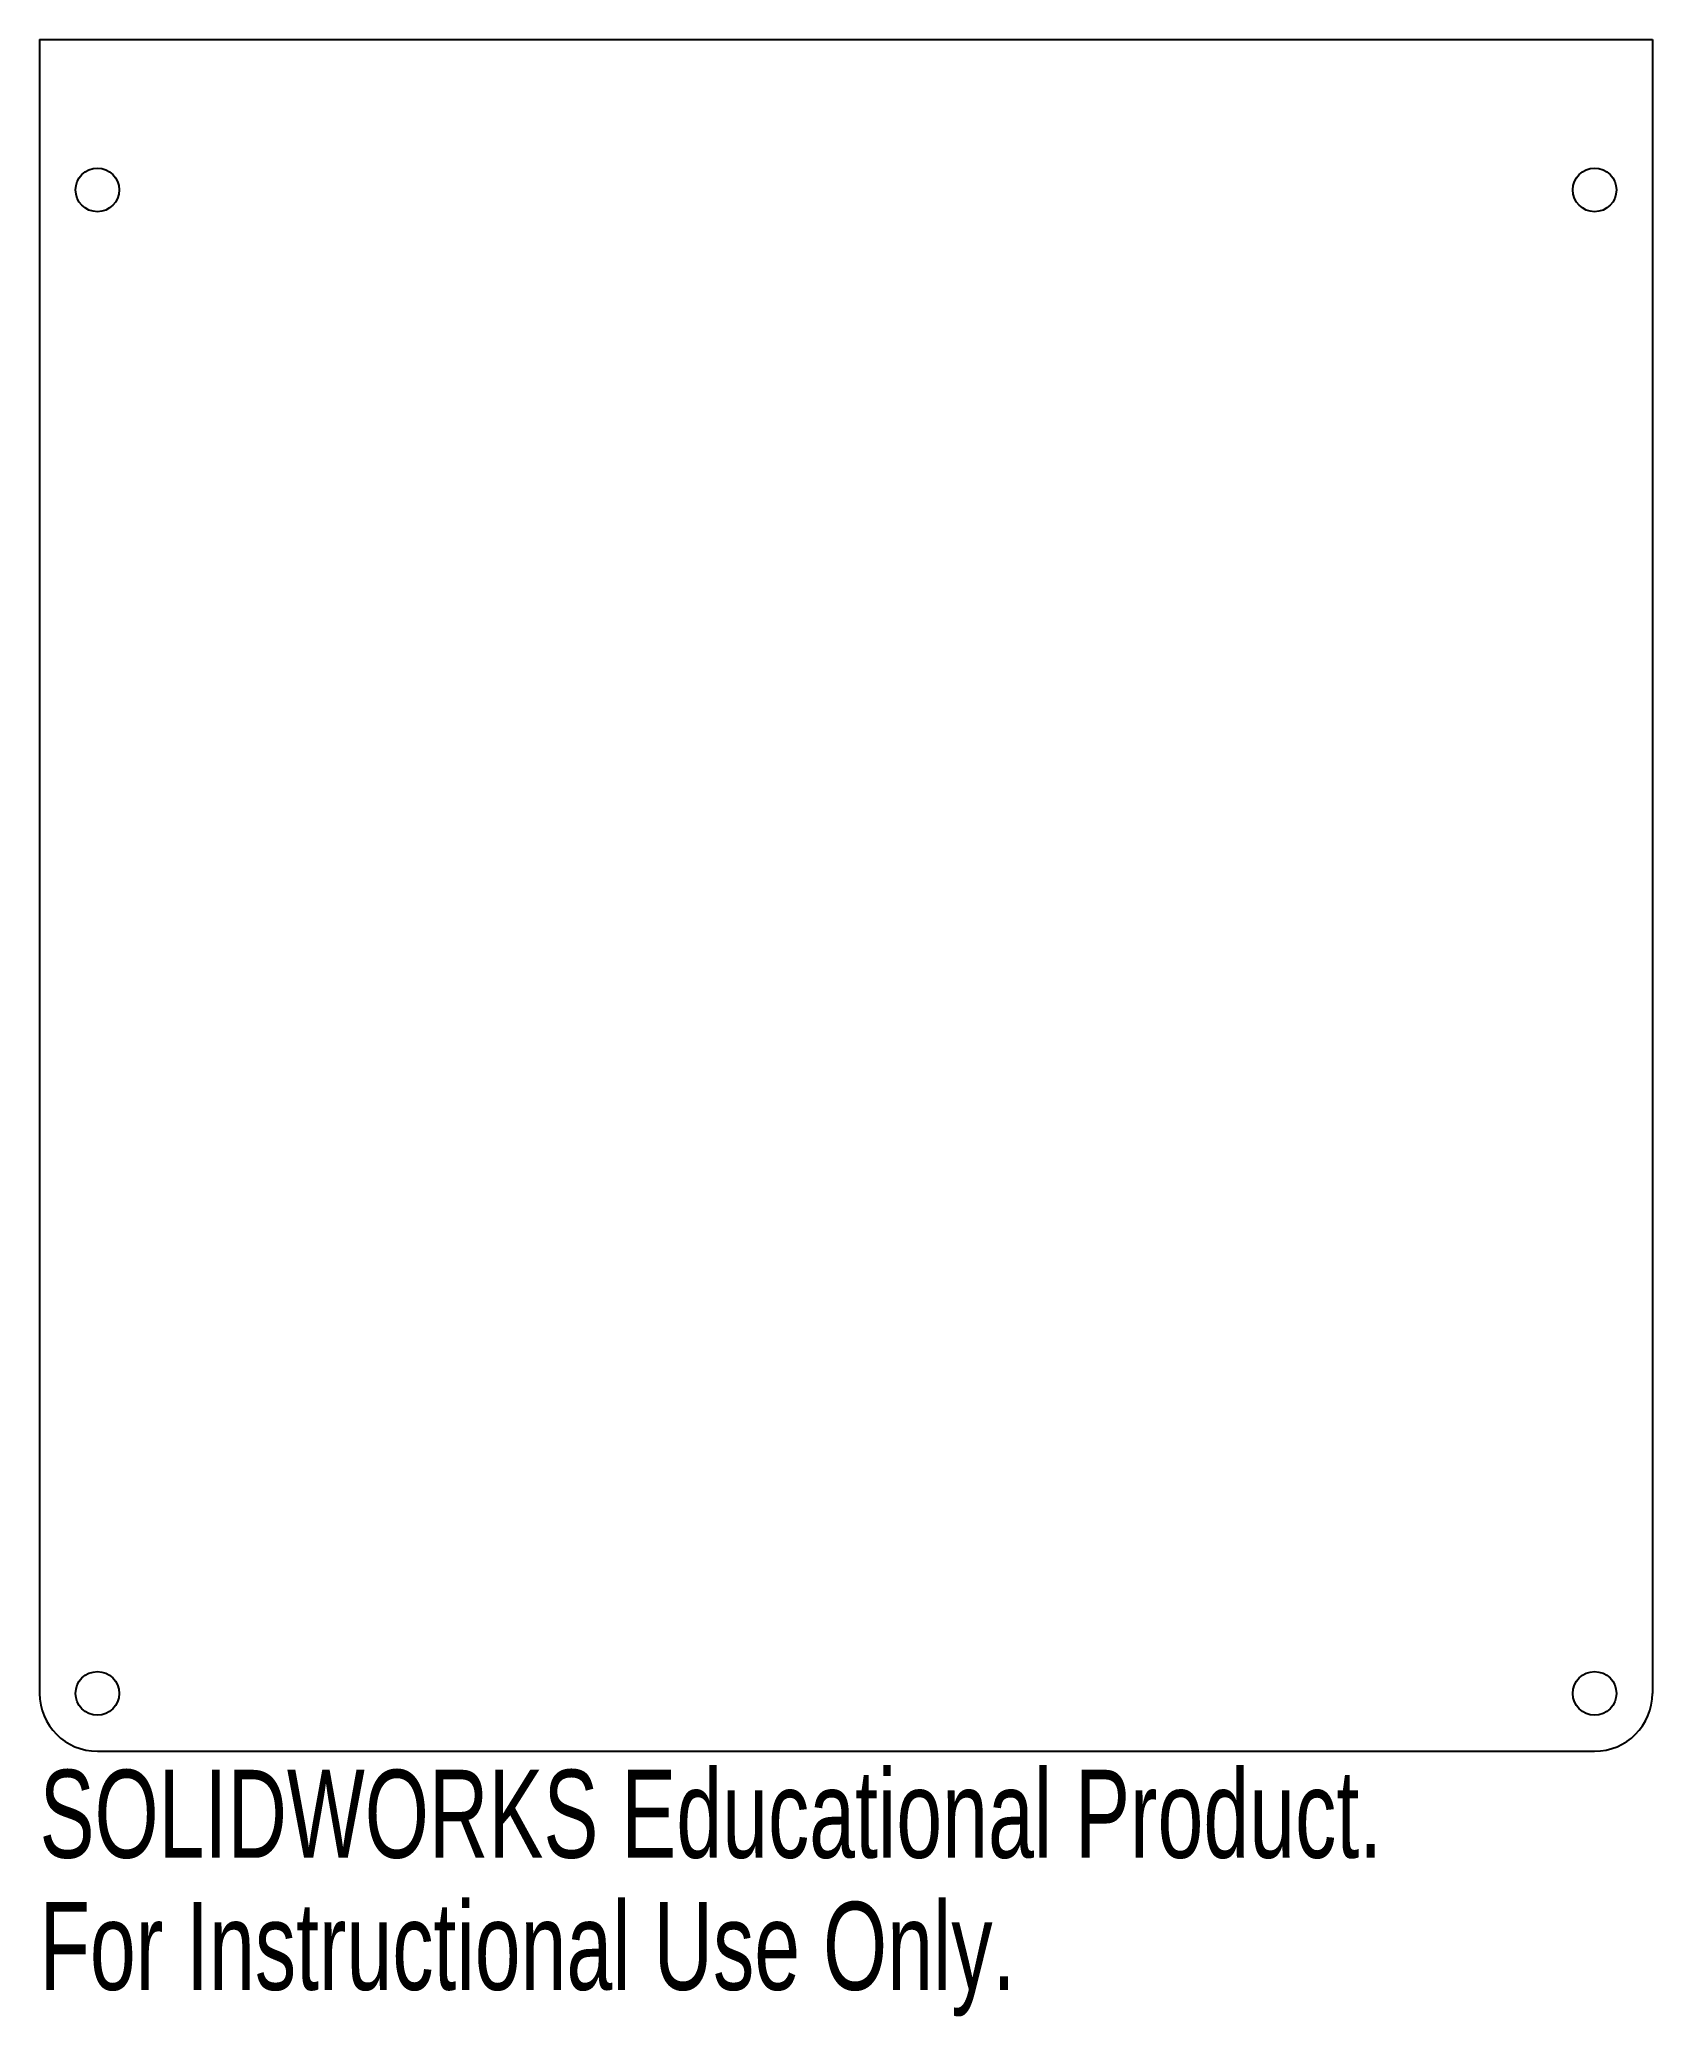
# Model space of a CAD drawing. Header units: inches. Extents: x -1.74 to 1.74, y 9.86 to 14.14.
import ezdxf

# ---------------------------------------------------------------- set-up
doc = ezdxf.new("R2010")
doc.units = ezdxf.units.IN
doc.header["$MEASUREMENT"] = 0
doc.styles.add('SLDTEXTSTYLE0', font='TXT', dxfattribs={"width": 0.7})

msp = doc.modelspace()

# ---------------------------------------------------------------- linework, layer by layer
at = {"color": 7, "linetype": 'Continuous', "lineweight": 25}
for p, q in [((-1.7425, 14.1374), (1.7425, 14.1374)), ((-1.7425, 14.1374), (-1.7425, 10.5624)), ((1.7425, 14.1374), (1.7425, 10.5624)), ((-1.6175, 10.4374), (1.6175, 10.4374))]:
    msp.add_line(p, q, dxfattribs=at)
for centre in [(-1.6175, 13.8124), (1.6175, 13.8124), (-1.6175, 10.5624), (1.6175, 10.5624)]:
    msp.add_circle(centre, 0.0472, dxfattribs=at)
for centre, start, end in [((-1.6175, 10.5624), 180, 270), ((1.6175, 10.5624), 270, 0)]:
    msp.add_arc(centre, 0.125, start, end, dxfattribs=at)

# ---------------------------------------------------------------- texts
at = {"color": 7, "linetype": 'Continuous', "char_height": 0.1903, "attachment_point": 1, "style": 'SLDTEXTSTYLE0'}
for s, insert in [('SOLIDWORKS Educational Product.', (-1.7425, 10.3973)), ('For Instructional Use Only.', (-1.7425, 10.1118))]:
    msp.add_mtext(s, dxfattribs=dict(at, insert=insert))

doc.saveas('drawing.dxf')
